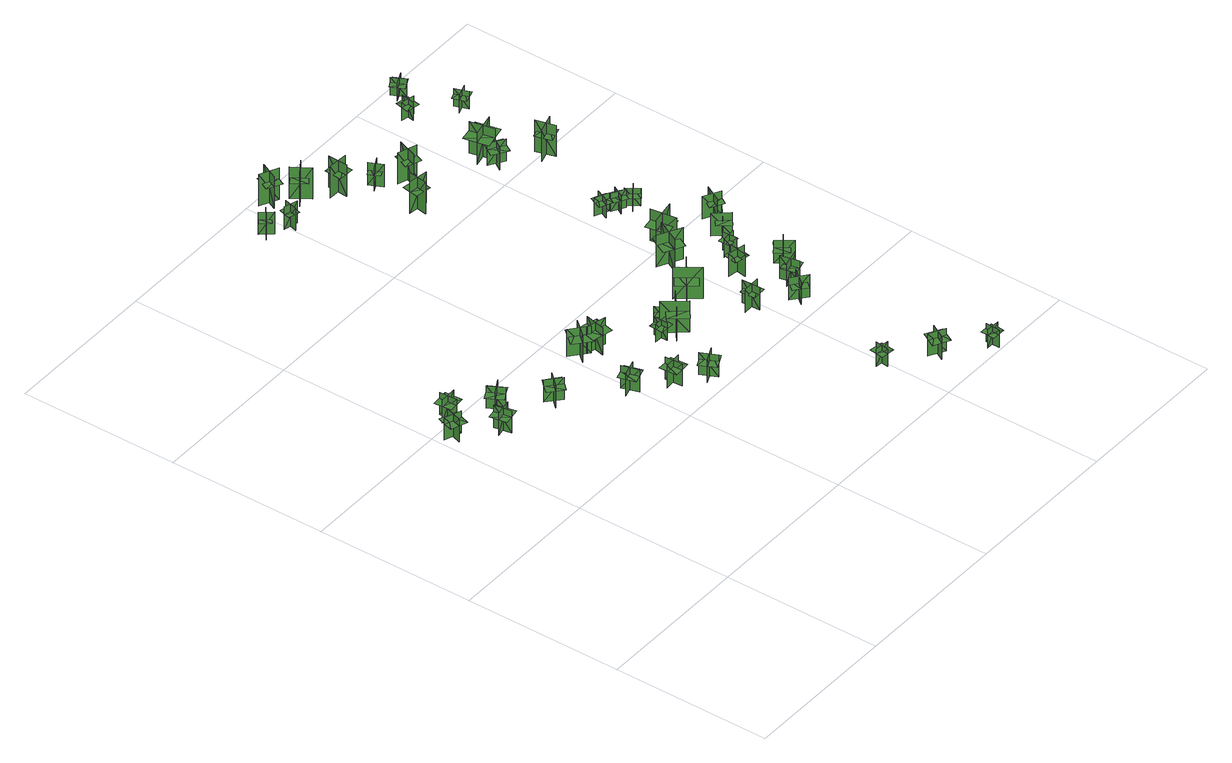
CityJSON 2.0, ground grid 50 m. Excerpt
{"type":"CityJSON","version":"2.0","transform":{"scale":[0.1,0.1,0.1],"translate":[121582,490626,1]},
"CityObjects":{
"tree1":{"type":"SolitaryVegetationObject","geometry":[{"type":"MultiSurface","lod":"1","boundaries":[[[0,1,2]],[[0,2,3]],[[4,5,6]],[[4,6,7]],[[8,9,10]],[[8,10,11]],[[8,11,12]],[[8,12,13]]]}]},
"tree2":{"type":"SolitaryVegetationObject","geometry":[{"type":"MultiSurface","lod":"1","boundaries":[[[14,15,16]],[[14,16,17]],[[18,19,20]],[[18,20,21]],[[22,23,24]],[[22,24,25]],[[22,25,26]],[[22,26,27]]]}]},
"tree3":{"type":"SolitaryVegetationObject","geometry":[{"type":"MultiSurface","lod":"1","boundaries":[[[28,29,30]],[[28,30,31]],[[32,33,34]],[[32,34,35]],[[36,37,38]],[[36,38,39]],[[36,39,40]],[[36,40,41]]]}]},
"tree4":{"type":"SolitaryVegetationObject","geometry":[{"type":"MultiSurface","lod":"1","boundaries":[[[42,43,44]],[[42,44,45]],[[46,47,48]],[[46,48,49]],[[50,51,52]],[[50,52,53]],[[50,53,54]],[[50,54,55]]]}]},
"tree5":{"type":"SolitaryVegetationObject","geometry":[{"type":"MultiSurface","lod":"1","boundaries":[[[56,57,58]],[[56,58,59]],[[60,61,62]],[[60,62,63]],[[64,65,66]],[[64,66,67]],[[64,67,68]],[[64,68,69]]]}]},
"tree6":{"type":"SolitaryVegetationObject","geometry":[{"type":"MultiSurface","lod":"1","boundaries":[[[70,71,72]],[[70,72,73]],[[74,75,76]],[[74,76,77]],[[78,79,80]],[[78,80,81]],[[78,81,82]],[[78,82,83]]]}]},
"tree7":{"type":"SolitaryVegetationObject","geometry":[{"type":"MultiSurface","lod":"1","boundaries":[[[84,85,86]],[[84,86,87]],[[88,89,90]],[[88,90,91]],[[92,93,94]],[[92,94,95]],[[92,95,96]],[[92,96,97]]]}]},
"tree8":{"type":"SolitaryVegetationObject","geometry":[{"type":"MultiSurface","lod":"1","boundaries":[[[98,99,100]],[[98,100,101]],[[102,103,104]],[[102,104,105]],[[106,107,108]],[[106,108,109]],[[106,109,110]],[[106,110,111]]]}]},
"tree9":{"type":"SolitaryVegetationObject","geometry":[{"type":"MultiSurface","lod":"1","boundaries":[[[112,113,114]],[[112,114,115]],[[116,117,118]],[[116,118,119]],[[120,121,122]],[[120,122,123]],[[120,123,124]],[[120,124,125]]]}]},
"tree10":{"type":"SolitaryVegetationObject","geometry":[{"type":"MultiSurface","lod":"1","boundaries":[[[126,127,128]],[[126,128,129]],[[130,131,132]],[[130,132,133]],[[134,135,136]],[[134,136,137]],[[134,137,138]],[[134,138,139]]]}]},
"tree11":{"type":"SolitaryVegetationObject","geometry":[{"type":"MultiSurface","lod":"1","boundaries":[[[140,141,142]],[[140,142,143]],[[144,145,146]],[[144,146,147]],[[148,149,150]],[[148,150,151]],[[148,151,152]],[[148,152,153]]]}]},
"tree12":{"type":"SolitaryVegetationObject","geometry":[{"type":"MultiSurface","lod":"1","boundaries":[[[154,155,156]],[[154,156,157]],[[158,159,160]],[[158,160,161]],[[162,163,164]],[[162,164,165]],[[162,165,166]],[[162,166,167]]]}]},
"tree13":{"type":"SolitaryVegetationObject","geometry":[{"type":"MultiSurface","lod":"1","boundaries":[[[168,169,170]],[[168,170,171]],[[172,173,174]],[[172,174,175]],[[176,177,178]],[[176,178,179]],[[176,179,180]],[[176,180,181]]]}]},
"tree14":{"type":"SolitaryVegetationObject","geometry":[{"type":"MultiSurface","lod":"1","boundaries":[[[182,183,184]],[[182,184,185]],[[186,187,188]],[[186,188,189]],[[190,191,192]],[[190,192,193]],[[190,193,194]],[[190,194,195]]]}]},
"tree15":{"type":"SolitaryVegetationObject","geometry":[{"type":"MultiSurface","lod":"1","boundaries":[[[196,197,198]],[[196,198,199]],[[200,201,202]],[[200,202,203]],[[204,205,206]],[[204,206,207]],[[204,207,208]],[[204,208,209]]]}]},
"tree16":{"type":"SolitaryVegetationObject","geometry":[{"type":"MultiSurface","lod":"1","boundaries":[[[210,211,212]],[[210,212,213]],[[214,215,216]],[[214,216,217]],[[218,219,220]],[[218,220,221]],[[218,221,222]],[[218,222,223]]]}]},
"tree17":{"type":"SolitaryVegetationObject","geometry":[{"type":"MultiSurface","lod":"1","boundaries":[[[224,225,226]],[[224,226,227]],[[228,229,230]],[[228,230,231]],[[232,233,234]],[[232,234,235]],[[232,235,236]],[[232,236,237]]]}]},
"tree18":{"type":"SolitaryVegetationObject","geometry":[{"type":"MultiSurface","lod":"1","boundaries":[[[238,239,240]],[[238,240,241]],[[242,243,244]],[[242,244,245]],[[246,247,248]],[[246,248,249]],[[246,249,250]],[[246,250,251]]]}]},
"tree19":{"type":"SolitaryVegetationObject","geometry":[{"type":"MultiSurface","lod":"1","boundaries":[[[252,253,254]],[[252,254,255]],[[256,257,258]],[[256,258,259]],[[260,261,262]],[[260,262,263]],[[260,263,264]],[[260,264,265]]]}]},
"tree20":{"type":"SolitaryVegetationObject","geometry":[{"type":"MultiSurface","lod":"1","boundaries":[[[266,267,268]],[[266,268,269]],[[270,271,272]],[[270,272,273]],[[274,275,276]],[[274,276,277]],[[274,277,278]],[[274,278,279]]]}]},
"tree21":{"type":"SolitaryVegetationObject","geometry":[{"type":"MultiSurface","lod":"1","boundaries":[[[280,281,282]],[[280,282,283]],[[284,285,286]],[[284,286,287]],[[288,289,290]],[[288,290,291]],[[288,291,292]],[[288,292,293]]]}]},
"tree22":{"type":"SolitaryVegetationObject","geometry":[{"type":"MultiSurface","lod":"1","boundaries":[[[294,295,296]],[[294,296,297]],[[298,299,300]],[[298,300,301]],[[302,303,304]],[[302,304,305]],[[302,305,306]],[[302,306,307]]]}]},
"tree23":{"type":"SolitaryVegetationObject","geometry":[{"type":"MultiSurface","lod":"1","boundaries":[[[308,309,310]],[[308,310,311]],[[312,313,314]],[[312,314,315]],[[316,317,318]],[[316,318,319]],[[316,319,320]],[[316,320,321]]]}]},
"tree24":{"type":"SolitaryVegetationObject","geometry":[{"type":"MultiSurface","lod":"1","boundaries":[[[322,323,324]],[[322,324,325]],[[326,327,328]],[[326,328,329]],[[330,331,332]],[[330,332,333]],[[330,333,334]],[[330,334,335]]]}]},
"tree25":{"type":"SolitaryVegetationObject","geometry":[{"type":"MultiSurface","lod":"1","boundaries":[[[336,337,338]],[[336,338,339]],[[340,341,342]],[[340,342,343]],[[344,345,346]],[[344,346,347]],[[344,347,348]],[[344,348,349]]]}]},
"tree26":{"type":"SolitaryVegetationObject","geometry":[{"type":"MultiSurface","lod":"1","boundaries":[[[350,351,352]],[[350,352,353]],[[354,355,356]],[[354,356,357]],[[358,359,360]],[[358,360,361]],[[358,361,362]],[[358,362,363]]]}]},
"tree27":{"type":"SolitaryVegetationObject","geometry":[{"type":"MultiSurface","lod":"1","boundaries":[[[364,365,366]],[[364,366,367]],[[368,369,370]],[[368,370,371]],[[372,373,374]],[[372,374,375]],[[372,375,376]],[[372,376,377]]]}]},
"tree28":{"type":"SolitaryVegetationObject","geometry":[{"type":"MultiSurface","lod":"1","boundaries":[[[378,379,380]],[[378,380,381]],[[382,383,384]],[[382,384,385]],[[386,387,388]],[[386,388,389]],[[386,389,390]],[[386,390,391]]]}]},
"tree29":{"type":"SolitaryVegetationObject","geometry":[{"type":"MultiSurface","lod":"1","boundaries":[[[392,393,394]],[[392,394,395]],[[396,397,398]],[[396,398,399]],[[400,401,402]],[[400,402,403]],[[400,403,404]],[[400,404,405]]]}]},
"tree30":{"type":"SolitaryVegetationObject","geometry":[{"type":"MultiSurface","lod":"1","boundaries":[[[406,407,408]],[[406,408,409]],[[410,411,412]],[[410,412,413]],[[414,415,416]],[[414,416,417]],[[414,417,418]],[[414,418,419]]]}]},
"tree31":{"type":"SolitaryVegetationObject","geometry":[{"type":"MultiSurface","lod":"1","boundaries":[[[420,421,422]],[[420,422,423]],[[424,425,426]],[[424,426,427]],[[428,429,430]],[[428,430,431]],[[428,431,432]],[[428,432,433]]]}]},
"tree32":{"type":"SolitaryVegetationObject","geometry":[{"type":"MultiSurface","lod":"1","boundaries":[[[434,435,436]],[[434,436,437]],[[438,439,440]],[[438,440,441]],[[442,443,444]],[[442,444,445]],[[442,445,446]],[[442,446,447]]]}]},
"tree33":{"type":"SolitaryVegetationObject","geometry":[{"type":"MultiSurface","lod":"1","boundaries":[[[448,449,450]],[[448,450,451]],[[452,453,454]],[[452,454,455]],[[456,457,458]],[[456,458,459]],[[456,459,460]],[[456,460,461]]]}]},
"tree34":{"type":"SolitaryVegetationObject","geometry":[{"type":"MultiSurface","lod":"1","boundaries":[[[462,463,464]],[[462,464,465]],[[466,467,468]],[[466,468,469]],[[470,471,472]],[[470,472,473]],[[470,473,474]],[[470,474,475]]]}]},
"tree35":{"type":"SolitaryVegetationObject","geometry":[{"type":"MultiSurface","lod":"1","boundaries":[[[476,477,478]],[[476,478,479]],[[480,481,482]],[[480,482,483]],[[484,485,486]],[[484,486,487]],[[484,487,488]],[[484,488,489]]]}]},
"tree36":{"type":"SolitaryVegetationObject","geometry":[{"type":"MultiSurface","lod":"1","boundaries":[[[490,491,492]],[[490,492,493]],[[494,495,496]],[[494,496,497]],[[498,499,500]],[[498,500,501]],[[498,501,502]],[[498,502,503]]]}]},
"tree37":{"type":"SolitaryVegetationObject","geometry":[{"type":"MultiSurface","lod":"1","boundaries":[[[504,505,506]],[[504,506,507]],[[508,509,510]],[[508,510,511]],[[512,513,514]],[[512,514,515]],[[512,515,516]],[[512,516,517]]]}]},
"tree38":{"type":"SolitaryVegetationObject","geometry":[{"type":"MultiSurface","lod":"1","boundaries":[[[518,519,520]],[[518,520,521]],[[522,523,524]],[[522,524,525]],[[526,527,528]],[[526,528,529]],[[526,529,530]],[[526,530,531]]]}]},
"tree39":{"type":"SolitaryVegetationObject","geometry":[{"type":"MultiSurface","lod":"1","boundaries":[[[532,533,534]],[[532,534,535]],[[536,537,538]],[[536,538,539]],[[540,541,542]],[[540,542,543]],[[540,543,544]],[[540,544,545]]]}]},
"tree40":{"type":"SolitaryVegetationObject","geometry":[{"type":"MultiSurface","lod":"1","boundaries":[[[546,547,548]],[[546,548,549]],[[550,551,552]],[[550,552,553]],[[554,555,556]],[[554,556,557]],[[554,557,558]],[[554,558,559]]]}]},
"tree41":{"type":"SolitaryVegetationObject","geometry":[{"type":"MultiSurface","lod":"1","boundaries":[[[560,561,562]],[[560,562,563]],[[564,565,566]],[[564,566,567]],[[568,569,570]],[[568,570,571]],[[568,571,572]],[[568,572,573]]]}]},
"tree42":{"type":"SolitaryVegetationObject","geometry":[{"type":"MultiSurface","lod":"1","boundaries":[[[574,575,576]],[[574,576,577]],[[578,579,580]],[[578,580,581]],[[582,583,584]],[[582,584,585]],[[582,585,586]],[[582,586,587]]]}]},
"tree43":{"type":"SolitaryVegetationObject","geometry":[{"type":"MultiSurface","lod":"1","boundaries":[[[588,589,590]],[[588,590,591]],[[592,593,594]],[[592,594,595]],[[596,597,598]],[[596,598,599]],[[596,599,600]],[[596,600,601]]]}]},
"tree44":{"type":"SolitaryVegetationObject","geometry":[{"type":"MultiSurface","lod":"1","boundaries":[[[602,603,604]],[[602,604,605]],[[606,607,608]],[[606,608,609]],[[610,611,612]],[[610,612,613]],[[610,613,614]],[[610,614,615]]]}]}
},
"vertices":[
[63,946,10],[11,965,10],[11,965,87],[63,946,87],[47,980,10],[29,928,10],[29,928,87],[47,980,87],[47,980,65],[21,989,65],[3,937,65],[29,928,65],[55,918,65],[73,971,65],
[94,1041,9],[97,986,9],[97,986,86],[94,1041,86],[69,1014,9],[124,1017,9],[124,1017,86],[69,1014,86],[69,1014,65],[71,986,65],[126,990,65],[124,1017,65],[122,1045,65],[67,1041,65],
[117,859,8],[171,870,8],[171,870,85],[117,859,85],[147,838,8],[137,892,8],[137,892,85],[147,838,85],[147,838,64],[175,843,64],[164,898,64],[137,892,64],[110,887,64],[120,833,64],
[182,920,9],[230,947,9],[230,947,86],[182,920,86],[217,910,9],[191,958,9],[191,958,86],[217,910,86],[217,910,65],[242,923,65],[215,972,65],[191,958,65],[166,945,65],[193,897,65],
[341,849,10],[304,807,10],[304,807,87],[341,849,87],[304,847,10],[346,810,10],[346,810,87],[304,847,87],[304,847,66],[286,826,66],[327,789,66],[346,810,66],[364,831,66],[323,867,66],
[511,702,9],[459,686,9],[459,686,86],[511,702,86],[479,719,9],[495,666,9],[495,666,86],[479,719,86],[479,719,65],[453,711,65],[469,658,65],[495,666,65],[522,674,65],[506,727,65],
[609,621,9],[554,617,9],[554,617,86],[609,621,86],[582,645,9],[585,590,9],[585,590,86],[582,645,86],[582,645,65],[554,644,65],[558,588,65],[585,590,65],[613,592,65],[609,647,65],
[557,877,4],[507,921,4],[507,921,97],[557,877,97],[554,922,4],[511,871,4],[511,871,97],[554,922,97],[554,922,71],[529,943,71],[486,893,71],[511,871,71],[536,850,71],[579,900,71],
[676,534,9],[652,584,9],[652,584,86],[676,534,86],[688,569,9],[639,545,9],[639,545,86],[688,569,86],[688,569,64],[676,594,64],[626,570,64],[639,545,64],[651,520,64],[700,544,64],
[547,884,5],[611,869,5],[611,869,97],[547,884,97],[569,847,5],[585,911,5],[585,911,97],[569,847,97],[569,847,72],[602,839,72],[617,903,72],[585,911,72],[553,919,72],[537,854,72],
[717,739,11],[718,783,11],[718,783,72],[717,739,72],[739,759,11],[694,760,11],[694,760,72],[739,759,72],[739,759,55],[739,781,55],[695,782,55],[694,760,55],[694,738,55],[738,737,55],
[733,719,9],[796,771,9],[796,771,117],[733,719,117],[785,714,9],[785,714,117],[734,777,117],[734,777,9],[785,714,83],[811,736,83],[770,786,83],[744,765,83],[718,743,83],[759,693,83],
[779,776,8],[754,813,8],[754,813,70],[779,776,70],[785,805,8],[749,780,8],[749,780,70],[785,805,70],[785,805,52],[773,824,52],[736,799,52],[749,780,52],[761,762,52],[798,787,52],
[456,1901,7],[421,1873,7],[421,1873,84],[456,1901,84],[426,1904,7],[426,1904,84],[455,1869,84],[455,1869,7],[427,1903,59],[413,1891,59],[436,1863,59],[450,1875,59],[465,1887,59],[442,1915,59],
[991,238,10],[985,194,10],[985,194,71],[991,238,71],[967,220,10],[1011,214,10],[1011,214,71],[967,220,71],[967,220,54],[964,198,54],[1008,192,54],[1011,214,54],[1014,236,54],[970,242,54],
[513,1875,7],[501,1832,7],[501,1832,84],[513,1875,84],[487,1861,7],[487,1861,84],[530,1849,84],[530,1849,7],[488,1860,59],[483,1842,59],[518,1832,59],[523,1851,59],[528,1869,59],[494,1879,59],
[873,837,9],[923,772,9],[923,772,117],[873,837,117],[867,785,9],[867,785,117],[931,835,117],[931,835,9],[867,785,83],[887,758,83],[939,798,83],[918,825,83],[897,851,83],[846,812,83],
[543,1936,7],[570,1992,7],[570,1992,116],[543,1936,116],[582,1949,7],[582,1949,116],[526,1977,116],[526,1977,7],[580,1950,81],[592,1974,81],[546,1996,81],[535,1972,81],[523,1949,81],[569,1926,81],
[1134,109,10],[1086,135,10],[1086,135,87],[1134,109,87],[1124,144,10],[1098,96,10],[1098,96,87],[1124,144,87],[1124,144,66],[1100,158,66],[1073,109,66],[1098,96,66],[1122,82,66],[1149,131,66],
[976,620,8],[974,678,8],[974,678,86],[976,620,86],[1001,648,8],[1001,648,86],[943,645,86],[943,645,8],[1001,648,61],[1000,672,61],[954,670,61],[955,646,61],[956,622,61],[1002,624,61],
[644,1922,7],[592,1887,7],[592,1887,115],[644,1922,115],[603,1930,7],[603,1930,115],[638,1878,115],[638,1878,7],[604,1928,80],[582,1914,80],[610,1871,80],[632,1886,80],[654,1901,80],[626,1943,80],
[1233,47,9],[1232,3,9],[1232,3,71],[1233,47,71],[1212,27,9],[1256,26,9],[1256,26,71],[1212,27,71],[1212,27,54],[1211,5,54],[1255,4,54],[1256,26,54],[1256,48,54],[1212,49,54],
[1058,583,8],[1103,546,8],[1103,546,85],[1058,583,85],[1062,545,8],[1062,545,85],[1099,590,85],[1099,590,8],[1062,545,61],[1081,530,61],[1110,566,61],[1091,581,61],[1072,597,61],[1043,561,61],
[703,1811,7],[706,1874,7],[706,1874,115],[703,1811,115],[734,1840,7],[734,1840,115],[671,1843,115],[671,1843,7],[731,1840,80],[732,1866,80],[682,1869,80],[681,1842,80],[679,1816,80],[730,1813,80],
[957,955,9],[1029,918,9],[1029,918,118],[957,955,118],[973,905,9],[973,905,118],[1010,978,118],[1010,978,9],[973,905,84],[1003,890,84],[1033,948,84],[1003,963,84],[972,979,84],[943,921,84],
[784,1659,3],[774,1597,3],[774,1597,111],[784,1659,111],[750,1634,3],[750,1634,111],[812,1625,111],[812,1625,3],[752,1634,76],[748,1608,76],[798,1600,76],[802,1626,76],[806,1652,76],[756,1660,76],
[1100,765,8],[1043,775,8],[1043,775,85],[1100,765,85],[1079,795,8],[1079,795,85],[1069,738,85],[1069,738,8],[1079,795,61],[1055,800,61],[1047,754,61],[1071,750,61],[1095,745,61],[1103,791,61],
[777,1795,6],[796,1755,6],[796,1755,84],[777,1795,84],[767,1767,6],[767,1767,84],[807,1787,84],[807,1787,6],[768,1768,59],[776,1751,59],[809,1766,59],[801,1784,59],[793,1801,59],[760,1785,59],
[1102,623,7],[1159,637,7],[1159,637,85],[1102,623,85],[1134,603,7],[1134,603,85],[1120,660,85],[1120,660,7],[1134,603,61],[1158,609,61],[1147,654,61],[1123,649,61],[1100,643,61],[1111,598,61],
[1039,1038,9],[1052,957,9],[1052,957,117],[1039,1038,117],[1009,995,9],[1009,995,117],[1089,1008,117],[1089,1008,9],[1009,995,83],[1014,962,83],[1078,972,83],[1073,1005,83],[1068,1039,83],[1004,1029,83],
[1148,838,8],[1101,834,8],[1101,834,70],[1148,838,70],[1125,857,8],[1125,857,70],[1128,811,70],[1128,811,8],[1125,857,51],[1106,856,51],[1108,818,51],[1128,820,51],[1147,821,51],[1144,858,51],
[852,1696,4],[874,1756,4],[874,1756,112],[852,1696,112],[890,1714,4],[890,1714,112],[831,1735,112],[831,1735,4],[888,1715,77],[897,1740,77],[849,1757,77],[840,1732,77],[831,1707,77],[879,1690,77],
[1201,709,6],[1154,674,6],[1154,674,84],[1201,709,84],[1164,714,6],[1164,714,84],[1198,667,84],[1198,667,6],[1164,714,60],[1144,700,60],[1172,662,60],[1191,677,60],[1211,691,60],[1183,729,60],
[1076,1204,8],[1035,1223,8],[1035,1223,70],[1076,1204,70],[1065,1232,8],[1047,1192,8],[1047,1192,70],[1065,1232,70],[1065,1232,53],[1045,1241,53],[1027,1201,53],[1047,1192,53],[1067,1183,53],[1086,1223,53],
[1154,878,8],[1199,915,8],[1199,915,85],[1154,878,85],[1192,875,8],[1192,875,85],[1154,919,85],[1154,919,8],[1192,875,61],[1210,890,61],[1180,926,61],[1162,910,61],[1143,894,61],[1173,859,61],
[1076,1198,9],[1115,1176,9],[1115,1176,71],[1076,1198,71],[1084,1169,9],[1106,1207,9],[1106,1207,71],[1084,1169,71],[1084,1169,54],[1103,1158,54],[1125,1196,54],[1106,1207,54],[1087,1218,54],[1065,1180,54],
[1142,1147,10],[1117,1183,10],[1117,1183,71],[1142,1147,71],[1147,1176,10],[1111,1150,10],[1111,1150,71],[1147,1176,71],[1147,1176,54],[1134,1194,54],[1098,1168,54],[1111,1150,54],[1124,1132,54],[1160,1158,54],
[1214,942,8],[1242,993,8],[1242,993,86],[1214,942,86],[1250,953,8],[1250,953,86],[1199,981,86],[1199,981,8],[1250,953,61],[1262,974,61],[1221,997,61],[1209,975,61],[1197,954,61],[1238,932,61],
[1078,1598,2],[1048,1552,2],[1048,1552,79],[1078,1598,79],[1042,1591,2],[1089,1561,2],[1089,1561,79],[1042,1591,79],[1042,1591,58],[1027,1567,58],[1074,1537,58],[1089,1561,58],[1104,1584,58],[1057,1614,58],
[1031,1615,2],[1106,1632,2],[1106,1632,110],[1031,1615,110],[1074,1587,2],[1057,1663,2],[1057,1663,110],[1074,1587,110],[1074,1587,80],[1112,1596,80],[1095,1671,80],[1057,1663,80],[1019,1655,80],[1036,1579,80],
[1180,1460,7],[1163,1521,7],[1163,1521,115],[1180,1460,115],[1200,1497,7],[1200,1497,115],[1140,1479,115],[1140,1479,7],[1198,1496,80],[1191,1521,80],[1142,1508,80],[1149,1482,80],[1157,1457,80],[1205,1471,80],
[1072,1863,9],[1081,1906,9],[1081,1906,71],[1072,1863,71],[1096,1879,9],[1053,1888,9],[1053,1888,71],[1096,1879,71],[1096,1879,54],[1101,1901,54],[1058,1910,54],[1053,1888,54],[1049,1866,54],[1092,1857,54],
[1115,1948,9],[1155,1967,9],[1155,1967,71],[1115,1948,71],[1143,1938,9],[1123,1978,9],[1123,1978,71],[1143,1938,71],[1143,1938,54],[1163,1947,54],[1143,1987,54],[1123,1978,54],[1104,1968,54],[1123,1928,54],
[1203,1772,8],[1188,1813,8],[1188,1813,69],[1203,1772,69],[1216,1798,8],[1174,1783,8],[1174,1783,69],[1216,1798,69],[1216,1798,52],[1209,1819,52],[1167,1804,52],[1174,1783,52],[1181,1763,52],[1223,1777,52]
]}
